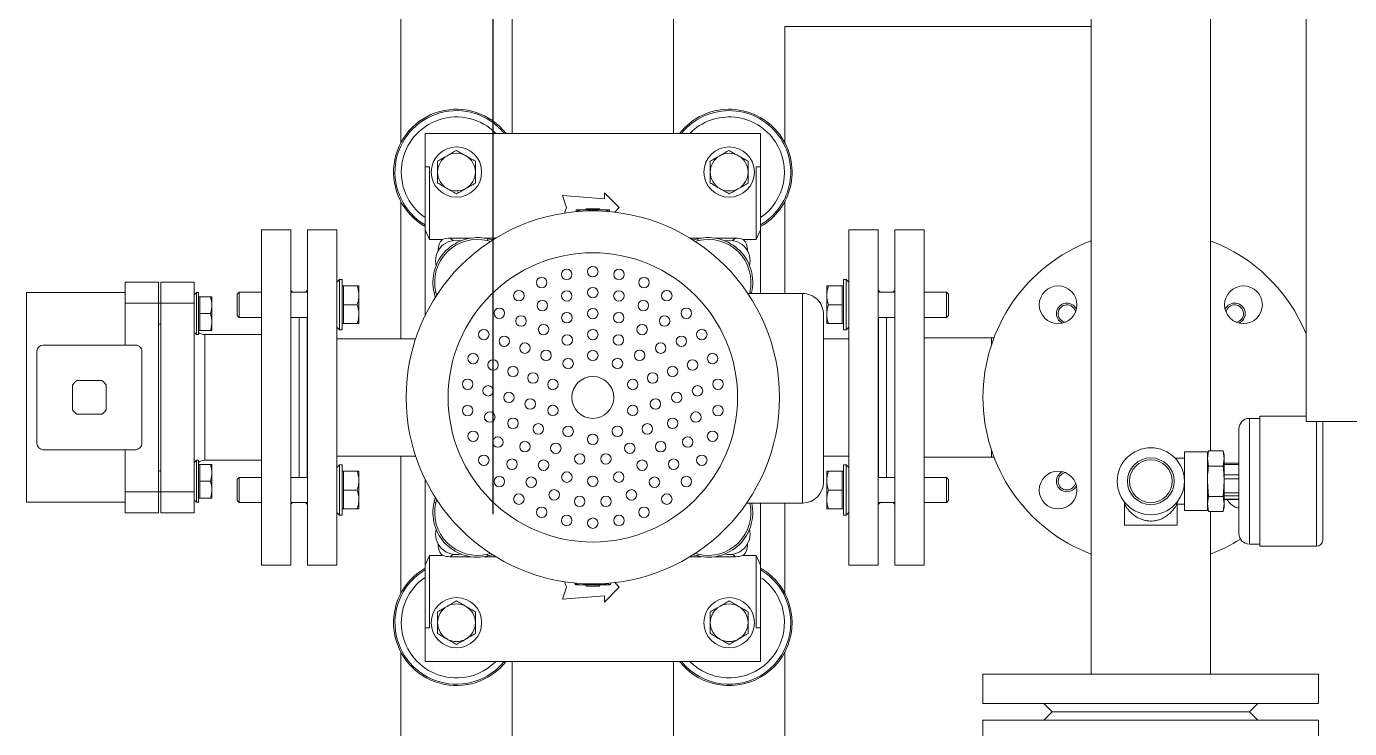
# Model space of a CAD drawing. Extents: x 179183 to 294833, y 947252 to 1004652.
# Drawn here: x 262904 to 264878, y 973731 to 974780 of the extents above; entities that cross this region are included whole.
import ezdxf

# ---------------------------------------------------------------- set-up
doc = ezdxf.new("R2010")
doc.units = 0
doc.header["$LTSCALE"] = 1000
doc.linetypes.add('DASHDOT', pattern=[1, 0.5, -0.25, 0, -0.25])
doc.layers.add('a_shb', color=2, linetype='Continuous')

# ---------------------------------------------------------------- blocks, each defined once
blk = doc.blocks.new('落地式膨胀箱')
at = {"layer": 'a_shb', "linetype": 'Continuous', "lineweight": 15}
for p, q in [((734.71, 898.01), (734.71, 824.47)), ((891.18, 898.01), (734.71, 898.01)), ((847.37, 890.18), (778.52, 890.18)), ((891.18, 824.47), (891.18, 898.01)), ((773.83, 885.49), (773.83, 816.64)), ((852.06, 816.64), (852.06, 885.49)), ((800.43, 860.46), (800.43, 841.68)), ((822.33, 863.58), (803.56, 863.58)), ((825.46, 841.68), (825.46, 860.46)), ((803.56, 838.55), (822.33, 838.55)), ((726.88, 824.47), (726.88, 799.43)), ((742.53, 824.47), (726.88, 824.47)), ((742.53, 824.47), (742.53, 799.43)), ((773.83, 824.47), (742.53, 824.47)), ((883.36, 824.47), (852.06, 824.47)), ((883.36, 824.47), (883.36, 799.43)), ((899, 824.47), (883.36, 824.47)), ((899, 824.47), (899, 799.43)), ((778.52, 811.95), (847.37, 811.95)), ((742.53, 799.43), (726.88, 799.43)), ((742.53, 799.43), (742.53, 797.87)), ((883.36, 799.43), (742.53, 799.43)), ((758.18, 797.87), (758.18, 799.43)), ((867.71, 799.43), (867.71, 797.87)), ((883.36, 797.87), (883.36, 799.43)), ((899, 799.43), (883.36, 799.43)), ((726.88, 797.87), (726.88, 772.83)), ((742.53, 797.87), (726.88, 797.87)), ((742.53, 797.87), (742.53, 772.83)), ((883.36, 797.87), (742.53, 797.87)), ((883.36, 797.87), (883.36, 772.83)), ((899, 797.87), (883.36, 797.87)), ((899, 797.87), (899, 772.83)), ((742.53, 772.83), (726.88, 772.83)), ((736.27, 772.83), (734.71, 771.27)), ((734.71, 771.27), (734.71, 769.7)), ((734.71, 771.27), (756.33, 771.27)), ((883.36, 772.83), (742.53, 772.83)), ((756.33, 771.27), (766, 771.27)), ((766, 771.27), (764.44, 772.83)), ((766, 769.7), (766, 771.27)), ((861.45, 772.83), (859.89, 771.27)), ((859.89, 771.27), (859.89, 769.7)), ((859.89, 771.27), (881.51, 771.27)), ((881.51, 771.27), (891.18, 771.27)), ((899, 772.83), (883.36, 772.83)), ((891.18, 771.27), (889.62, 772.83)), ((891.18, 769.7), (891.18, 771.27)), ((734.71, 769.7), (756.33, 769.7)), ((737.84, 769.7), (737.84, 768.76)), ((737.84, 768.76), (737.84, 760.81)), ((737.84, 768.76), (744.1, 768.76)), ((744.1, 768.76), (750.36, 768.76)), ((750.36, 768.76), (750.36, 760.81)), ((750.36, 768.76), (756.61, 768.76)), ((756.33, 769.7), (766, 769.7)), ((756.61, 768.76), (762.87, 768.76)), ((762.87, 768.76), (762.87, 769.7)), ((762.87, 768.76), (762.87, 760.81)), ((766, 765.01), (766, 722.76)), ((859.89, 765.01), (766, 765.01)), ((859.89, 769.7), (881.51, 769.7)), ((859.89, 722.76), (859.89, 765.01)), ((863.02, 769.7), (863.02, 768.76)), ((863.02, 768.76), (863.02, 760.81)), ((863.02, 768.76), (869.27, 768.76)), ((869.27, 768.76), (875.53, 768.76)), ((875.53, 768.76), (875.53, 760.81)), ((875.53, 768.76), (881.79, 768.76)), ((881.51, 769.7), (891.18, 769.7)), ((881.79, 768.76), (888.05, 768.76)), ((888.05, 768.76), (888.05, 769.7)), ((888.05, 768.76), (888.05, 760.81)), ((737.84, 759.69), (744.1, 759.69)), ((744.1, 759.69), (756.61, 759.69)), ((762.87, 759.69), (756.61, 759.69)), ((863.02, 759.69), (869.27, 759.69)), ((869.27, 759.69), (881.79, 759.69)), ((888.05, 759.69), (881.79, 759.69)), ((735.91, 740.75), (734.4, 739.25)), ((751.67, 740.75), (735.91, 740.75)), ((753.18, 739.25), (751.67, 740.75)), ((874.22, 740.75), (872.71, 739.25)), ((889.98, 740.75), (874.22, 740.75)), ((891.48, 739.25), (889.98, 740.75)), ((734.4, 739.25), (734.4, 722.76)), ((753.18, 739.25), (734.4, 739.25)), ((753.18, 722.76), (753.18, 739.25)), ((872.71, 739.25), (872.71, 722.76)), ((891.48, 739.25), (872.71, 739.25)), ((891.48, 722.76), (891.48, 739.25)), ((687.77, 722.76), (687.77, 700.85)), ((687.77, 722.76), (812.94, 722.76)), ((812.94, 722.76), (938.12, 722.76)), ((938.12, 700.85), (938.12, 722.76)), ((687.77, 700.85), (812.94, 700.85)), ((733.14, 700.85), (734.4, 699.59)), ((734.4, 700.85), (734.4, 688.34)), ((753.18, 688.34), (753.18, 700.85)), ((812.94, 700.85), (938.12, 700.85)), ((872.71, 700.85), (872.71, 688.34)), ((891.48, 699.59), (892.75, 700.85)), ((891.48, 688.34), (891.48, 700.85)), ((753.18, 694.59), (872.71, 694.59)), ((687.77, 688.34), (687.77, 666.43)), ((687.77, 688.34), (938.12, 688.34)), ((734.4, 689.91), (733.14, 688.65)), ((733.14, 688.65), (733.14, 688.34)), ((734.4, 688.65), (733.14, 688.65)), ((872.71, 688.65), (753.18, 688.65)), ((892.75, 688.65), (891.48, 689.91)), ((892.75, 688.65), (891.48, 688.65)), ((892.75, 688.34), (892.75, 688.65)), ((938.12, 666.43), (938.12, 688.34)), ((687.77, 666.43), (938.12, 666.43)), ((726.97, 666.43), (725.02, 664.47)), ((725.02, 664.47), (725.02, 662.52)), ((725.02, 664.47), (750.96, 664.47)), ((725.02, 662.52), (750.96, 662.52)), ((729.71, 662.52), (729.71, 661.58)), ((729.71, 661.58), (729.71, 651.34)), ((729.71, 661.58), (736.75, 661.58)), ((736.75, 661.58), (743.79, 661.58)), ((743.79, 661.58), (743.79, 651.34)), ((743.79, 661.58), (750.83, 661.58)), ((750.83, 661.58), (757.88, 661.58)), ((750.96, 664.47), (762.57, 664.47)), ((750.96, 662.52), (762.57, 662.52)), ((757.88, 661.58), (757.88, 662.52)), ((757.88, 661.58), (757.88, 651.34)), ((762.57, 664.47), (760.61, 666.43)), ((762.57, 662.52), (762.57, 664.47)), ((769.13, 666.43), (769.13, 607.72)), ((856.76, 607.72), (856.76, 666.43)), ((865.28, 666.43), (863.32, 664.47)), ((863.32, 664.47), (863.32, 662.52)), ((863.32, 664.47), (889.27, 664.47)), ((863.32, 662.52), (889.27, 662.52)), ((868.01, 662.52), (868.01, 661.58)), ((868.01, 661.58), (868.01, 651.34)), ((868.01, 661.58), (875.05, 661.58)), ((875.05, 661.58), (882.1, 661.58)), ((882.1, 661.58), (882.1, 651.34)), ((882.1, 661.58), (889.14, 661.58)), ((889.14, 661.58), (896.18, 661.58)), ((889.27, 664.47), (900.87, 664.47)), ((889.27, 662.52), (900.87, 662.52)), ((896.18, 661.58), (896.18, 662.52)), ((896.18, 661.58), (896.18, 651.34)), ((900.87, 664.47), (898.92, 666.43)), ((900.87, 662.52), (900.87, 664.47)), ((729.71, 650.08), (736.75, 650.08)), ((736.75, 650.08), (750.83, 650.08)), ((757.88, 650.08), (750.83, 650.08)), ((868.01, 650.08), (875.05, 650.08)), ((875.05, 650.08), (889.14, 650.08)), ((896.18, 650.08), (889.14, 650.08)), ((377.27, 618.71), (622.73, 618.71)), ((666.74, 618.71), (769.13, 618.71)), ((856.76, 618.71), (959.15, 618.71)), ((1003.16, 618.71), (1335.14, 618.71)), ((615.79, 350.36), (615.79, 600.71)), ((640.83, 600.71), (615.79, 600.71)), ((640.83, 597.42), (640.83, 600.71)), ((687.77, 600.71), (640.83, 600.71)), ((640.83, 597.42), (695.04, 597.42)), ((687.77, 600.71), (695.04, 597.42)), ((751.92, 600.71), (687.77, 600.71)), ((695.04, 587.66), (695.04, 597.42)), ((734.36, 592.57), (734.68, 593.91)), ((736.67, 592.05), (734.36, 592.57)), ((738.34, 593.12), (734.68, 593.91)), ((743.31, 596.14), (742.81, 595.84)), ((742.81, 595.84), (742.81, 595.84)), ((743.82, 596.43), (743.31, 596.14)), ((743.82, 596.43), (743.82, 596.43)), ((938.12, 600.71), (873.97, 600.71)), ((882.57, 596.14), (882.07, 596.43)), ((882.07, 596.43), (882.07, 596.43)), ((883.08, 595.84), (882.57, 596.14)), ((883.08, 595.84), (883.08, 595.84)), ((891.21, 593.91), (887.55, 593.12)), ((891.53, 592.57), (889.22, 592.05)), ((891.53, 592.57), (891.21, 593.91)), ((930.85, 597.42), (938.12, 600.71)), ((930.85, 597.42), (930.85, 587.66)), ((930.85, 597.42), (985.06, 597.42)), ((985.06, 600.71), (938.12, 600.71)), ((985.06, 597.42), (985.06, 600.71)), ((1010.1, 600.71), (985.06, 600.71)), ((1010.1, 350.36), (1010.1, 600.71)), ((703.68, 590.94), (704.1, 591.13)), ((921.83, 591.1), (922.21, 590.94)), ((694.03, 566.64), (694.03, 582.04)), ((695.79, 579.72), (694.03, 582.04)), ((695.79, 579.72), (695.76, 579.45)), ((931.86, 582.04), (930.09, 579.72)), ((930.13, 579.46), (930.09, 579.72)), ((931.86, 566.64), (931.86, 582.04)), ((694.03, 548), (694.03, 556.54)), ((695.91, 554.12), (694.57, 553.8)), ((694.57, 553.8), (695.36, 550.14)), ((695.91, 554.12), (696.43, 551.81)), ((929.46, 551.81), (929.98, 554.12)), ((929.98, 554.12), (931.32, 553.8)), ((930.53, 550.14), (931.32, 553.8)), ((931.86, 548), (931.86, 556.54)), ((384.21, 535.78), (615.79, 535.78)), ((1010.1, 535.78), (1328.97, 535.78)), ((671.23, 495.26), (662.27, 498.09)), ((662.27, 498.09), (664.79, 466.89)), ((675.28, 496.54), (671.23, 495.26)), ((954.66, 495.26), (950.61, 496.54)), ((963.61, 498.09), (954.66, 495.26)), ((961.1, 466.89), (963.61, 498.09)), ((672.9, 481.79), (672.9, 488.05)), ((674.25, 488.05), (674.02, 488.05)), ((951.56, 488.89), (951.87, 488.89)), ((952.99, 483.16), (952.99, 488.05)), ((672.9, 481.01), (672.12, 480.23)), ((672.12, 470.84), (672.12, 480.23)), ((672.9, 469.27), (672.9, 481.79)), ((673.68, 476.12), (673.68, 475.53)), ((673.68, 476.12), (673.69, 476.12)), ((673.68, 475.53), (673.68, 474.95)), ((673.68, 474.95), (673.69, 474.95)), ((952.2, 475.53), (952.2, 476.12)), ((952.2, 476.12), (952.2, 476.12)), ((952.2, 474.95), (952.2, 475.53)), ((952.2, 474.95), (952.2, 474.95)), ((952.99, 483.16), (952.99, 470.75)), ((953.77, 480.23), (952.99, 481.01)), ((953.77, 480.23), (953.77, 470.84)), ((664.79, 466.89), (660.1, 466.89)), ((660.1, 466.89), (671.23, 455.81)), ((672.12, 470.84), (672.9, 470.06)), ((672.9, 463.02), (672.9, 469.27)), ((951.73, 464.07), (951.87, 464.07)), ((952.99, 470.06), (953.77, 470.84)), ((952.99, 470.75), (952.99, 463.12)), ((954.66, 455.81), (965.79, 466.89)), ((965.79, 466.89), (961.1, 466.89)), ((671.23, 455.81), (674.64, 459.21)), ((674.25, 463.02), (674.02, 463.02)), ((951.24, 459.21), (954.66, 455.81)), ((951.56, 462.17), (951.87, 462.17)), ((384.21, 415.29), (615.79, 415.29)), ((1010.1, 415.29), (1517.07, 415.29)), ((694.03, 394.52), (694.03, 403.06)), ((695.36, 400.92), (694.57, 397.27)), ((695.91, 396.95), (694.57, 397.27)), ((696.43, 399.26), (695.91, 396.95)), ((929.98, 396.95), (929.46, 399.26)), ((929.98, 396.95), (931.32, 397.27)), ((931.32, 397.27), (930.53, 400.92)), ((931.86, 394.52), (931.86, 403.06)), ((694.03, 369.02), (694.03, 384.43)), ((931.86, 369.02), (931.86, 384.43)), ((694.03, 369.02), (695.79, 371.35)), ((695.75, 371.62), (695.79, 371.35)), ((930.09, 371.35), (930.13, 371.61)), ((930.09, 371.35), (931.86, 369.02)), ((695.04, 353.65), (695.04, 363.41)), ((704.25, 359.83), (703.68, 360.13)), ((734.36, 358.5), (735.36, 358.73)), ((734.36, 358.5), (734.68, 357.16)), ((734.68, 357.16), (735.36, 357.32)), ((735.36, 359.89), (735.36, 319.06)), ((891.84, 360.77), (891.84, 319.06)), ((922.21, 360.13), (921.87, 359.99)), ((930.85, 363.41), (930.85, 353.65)), ((640.83, 350.36), (615.79, 350.36)), ((640.83, 353.65), (640.83, 350.36)), ((695.04, 353.65), (640.83, 353.65)), ((687.77, 350.36), (640.83, 350.36)), ((695.04, 353.65), (687.77, 350.36)), ((735.36, 350.36), (687.77, 350.36)), ((938.12, 350.36), (891.84, 350.36)), ((938.12, 350.36), (930.85, 353.65)), ((985.06, 353.65), (930.85, 353.65)), ((985.06, 350.36), (938.12, 350.36)), ((985.06, 353.65), (985.06, 350.36)), ((1010.1, 350.36), (985.06, 350.36)), ((535.99, 332.36), (622.73, 332.36)), ((535.99, 332.36), (535.99, 103.91)), ((666.74, 332.36), (735.36, 332.36)), ((891.84, 332.36), (959.15, 332.36)), ((1003.16, 332.36), (1517.07, 332.36)), ((735.36, 319.06), (891.84, 319.06)), ((729.71, 300.99), (736.75, 300.99)), ((729.71, 289.49), (729.71, 299.73)), ((750.83, 300.99), (736.75, 300.99)), ((743.79, 289.49), (743.79, 299.73)), ((757.88, 300.99), (750.83, 300.99)), ((876.19, 303.41), (751.01, 303.41)), ((757.88, 289.49), (757.88, 299.73)), ((769.13, 303.41), (769.13, 284.64)), ((856.76, 284.64), (856.76, 303.41)), ((868.01, 300.99), (875.05, 300.99)), ((868.01, 289.49), (868.01, 299.73)), ((889.14, 300.99), (875.05, 300.99)), ((882.1, 289.49), (882.1, 299.73)), ((896.18, 300.99), (889.14, 300.99)), ((896.18, 289.49), (896.18, 299.73)), ((725.02, 288.55), (725.02, 286.59)), ((736.62, 288.55), (725.02, 288.55)), ((725.02, 286.59), (726.97, 284.64)), ((736.62, 286.59), (725.02, 286.59)), ((729.71, 289.49), (729.71, 288.55)), ((736.75, 289.49), (729.71, 289.49)), ((762.57, 288.55), (736.62, 288.55)), ((762.57, 286.59), (736.62, 286.59)), ((743.79, 289.49), (736.75, 289.49)), ((750.83, 289.49), (743.79, 289.49)), ((757.88, 289.49), (750.83, 289.49)), ((757.88, 288.55), (757.88, 289.49)), ((760.61, 284.64), (762.57, 286.59)), ((762.57, 286.59), (762.57, 288.55)), ((863.32, 288.55), (863.32, 286.59)), ((874.93, 288.55), (863.32, 288.55)), ((863.32, 286.59), (865.28, 284.64)), ((874.93, 286.59), (863.32, 286.59)), ((868.01, 289.49), (868.01, 288.55)), ((875.05, 289.49), (868.01, 289.49)), ((900.87, 288.55), (874.93, 288.55)), ((900.87, 286.59), (874.93, 286.59)), ((882.1, 289.49), (875.05, 289.49)), ((889.14, 289.49), (882.1, 289.49)), ((896.18, 289.49), (889.14, 289.49)), ((896.18, 288.55), (896.18, 289.49)), ((898.92, 284.64), (900.87, 286.59)), ((900.87, 286.59), (900.87, 288.55)), ((687.77, 284.64), (687.77, 262.73)), ((687.77, 284.64), (938.12, 284.64)), ((938.12, 262.73), (938.12, 284.64)), ((687.77, 262.73), (938.12, 262.73)), ((733.14, 262.73), (733.14, 262.42)), ((733.14, 262.42), (734.4, 261.16)), ((734.4, 262.42), (733.14, 262.42)), ((734.4, 262.73), (734.4, 250.21)), ((753.18, 250.21), (753.18, 262.73)), ((872.71, 262.42), (753.18, 262.42)), ((872.71, 262.73), (872.71, 250.21)), ((891.48, 250.21), (891.48, 262.73)), ((891.48, 261.16), (892.75, 262.42)), ((892.75, 262.42), (891.48, 262.42)), ((892.75, 262.42), (892.75, 262.73)), ((687.77, 250.21), (687.77, 228.31)), ((938.12, 250.21), (687.77, 250.21)), ((734.4, 251.47), (733.14, 250.21)), ((753.18, 256.47), (872.71, 256.47)), ((892.75, 250.21), (891.48, 251.47)), ((938.12, 228.31), (938.12, 250.21)), ((938.12, 228.31), (687.77, 228.31)), ((734.4, 228.31), (734.4, 211.82)), ((753.18, 211.82), (753.18, 228.31)), ((768.35, 228.31), (768.35, 178.24)), ((857.54, 178.24), (857.54, 228.31)), ((872.71, 228.31), (872.71, 211.82)), ((891.48, 211.82), (891.48, 228.31)), ((734.4, 211.82), (735.91, 210.31)), ((734.4, 211.82), (753.18, 211.82)), ((735.91, 210.31), (751.67, 210.31)), ((751.67, 210.31), (753.18, 211.82)), ((872.71, 211.82), (874.22, 210.31)), ((872.71, 211.82), (891.48, 211.82)), ((874.22, 210.31), (889.98, 210.31)), ((889.98, 210.31), (891.48, 211.82)), ((768.35, 178.24), (768.35, 176.28)), ((768.35, 178.24), (773.86, 178.24)), ((852.03, 178.24), (857.54, 178.24)), ((857.54, 176.28), (857.54, 178.24)), ((1041.39, 184.5), (1019.49, 184.5)), ((1019.49, -65.86), (1019.49, 184.5)), ((1041.39, -65.86), (1041.39, 184.5)), ((1075.82, 184.5), (1053.91, 184.5)), ((1053.91, 184.5), (1053.91, 59.32)), ((1047.65, 132.86), (1041.39, 139.12)), ((1053.91, 139.12), (1047.65, 132.86)), ((1047.65, 132.86), (1047.65, -14.22)), ((1047.65, 59.32), (1047.65, 132.86)), ((1019.49, 103.91), (187.06, 103.91)), ((908.39, 78.88), (891.67, 78.88)), ((908.39, 78.88), (908.39, 39.76)), ((1047.65, -14.22), (1047.65, 59.32)), ((1053.91, 59.32), (1053.91, -65.86)), ((858.32, 41.14), (858.32, 34.28)), ((891.62, 39.76), (908.39, 39.76)), ((892.75, 34.28), (892.75, 39.76)), ((853.63, 34.28), (853.63, 17.07)), ((897.44, 34.28), (853.63, 34.28)), ((897.44, 17.07), (897.44, 34.28)), ((-19.49, 14.72), (812.94, 14.72)), ((812.94, 14.72), (852.95, 14.72)), ((855.97, 17.07), (852.95, 16.26)), ((852.95, 16.26), (858.59, 17.07)), ((852.95, 16.26), (852.95, 5.36)), ((897.44, 17.07), (853.63, 17.07)), ((858.59, 17.07), (864.24, 16.26)), ((864.24, 16.26), (864.24, 5.36)), ((875.53, 17.07), (886.83, 16.26)), ((886.83, 16.26), (892.47, 17.07)), ((886.83, 16.26), (886.83, 5.36)), ((892.47, 17.07), (898.12, 16.26)), ((898.12, 16.26), (895.09, 17.07)), ((898.12, 16.26), (898.12, 5.36)), ((898.12, 14.72), (1019.49, 14.72)), ((852.95, 5.36), (855.97, 4.55)), ((858.59, 4.55), (852.95, 5.36)), ((858.59, 4.55), (855.97, 4.55)), ((864.24, 5.36), (858.59, 4.55)), ((875.53, 4.55), (858.59, 4.55)), ((861.99, 4.55), (861.99, -6.4)), ((862.95, -6.4), (862.95, 4.55)), ((870.76, -6.4), (870.76, 4.55)), ((873.8, -6.4), (873.8, 4.55)), ((886.83, 5.36), (875.53, 4.55)), ((892.47, 4.55), (875.53, 4.55)), ((884.21, -6.4), (884.21, 4.55)), ((886.38, -6.4), (886.38, 4.55)), ((892.47, 4.55), (886.83, 5.36)), ((888.99, -6.4), (888.99, 4.55)), ((889.08, -6.4), (889.08, 4.55)), ((898.12, 5.36), (892.47, 4.55)), ((895.09, 4.55), (892.47, 4.55)), ((895.09, 4.55), (898.12, 5.36)), ((836.42, -6.4), (914.65, -6.4)), ((828.59, -14.22), (828.59, -22.05)), ((922.48, -14.22), (828.59, -14.22)), ((922.48, -22.05), (922.48, -14.22)), ((1041.39, -20.48), (1047.65, -14.22)), ((1047.65, -14.22), (1053.91, -20.48)), ((827.03, -22.05), (827.03, -56.47)), ((827.03, -22.05), (828.93, -22.05)), ((828.93, -22.05), (924.04, -22.05)), ((924.04, -64.3), (924.04, -22.05)), ((830.94, -56.47), (-107.89, -56.47)), ((830.94, -525.89), (830.94, -56.47)), ((830.94, -64.3), (924.04, -64.3)), ((830.94, -68.92), (831.72, -68.99)), ((919.35, -68.99), (831.72, -68.99)), ((1019.49, -65.86), (1041.39, -65.86)), ((1053.91, -65.86), (1075.82, -65.86))]:
    blk.add_line(p, q, dxfattribs=at)
at = {"layer": 'a_shb', "color": 1, "linetype": 'DASHDOT'}
blk.add_line((-2600, 550), (1900, 550), dxfattribs=at)
at = {"layer": 'a_shb', "linetype": 'Continuous', "lineweight": 15}
for centre, radius in [((812.94, 475.53), 139.26), ((644.74, 577.24), 18.78), ((981.15, 577.24), 18.78), ((812.94, 475.53), 107.97), ((803.13, 568.9), 3.91), ((822.76, 568.9), 3.91), ((783.93, 564.82), 3.91), ((841.96, 564.82), 3.91), ((766, 556.84), 3.91), ((788.77, 549.94), 3.91), ((808.03, 553.62), 3.91), ((827.6, 552.38), 3.91), ((859.89, 556.84), 3.91), ((750.12, 545.3), 3.91), ((771.02, 541.59), 3.91), ((846.26, 546.32), 3.91), ((875.76, 545.3), 3.91), ((736.99, 530.72), 3.91), ((755.91, 529.09), 3.91), ((793.6, 535.06), 3.91), ((812.94, 538.12), 3.91), ((832.29, 535.06), 3.91), ((862.81, 535.82), 3.91), ((888.9, 530.72), 3.91), ((776.16, 526.17), 3.91), ((798.44, 520.18), 3.91), ((817.85, 522.22), 3.91), ((849.73, 526.17), 3.91), ((876.24, 521.52), 3.91), ((727.18, 513.72), 3.91), ((744.39, 513.22), 3.91), ((762.31, 512.32), 3.91), ((781.53, 510.42), 3.91), ((836.42, 516.19), 3.91), ((863.58, 512.32), 3.91), ((898.71, 513.72), 3.91), ((803.27, 505.3), 3.91), ((822.62, 505.3), 3.91), ((850.92, 503.13), 3.91), ((885.69, 504.33), 3.91), ((721.11, 495.05), 3.91), ((737.17, 494.99), 3.91), ((753.42, 494.87), 3.91), ((770.06, 494.63), 3.91), ((787.63, 493.93), 3.91), ((838.26, 493.93), 3.91), ((872.47, 494.87), 3.91), ((904.78, 495.05), 3.91), ((812.94, 475.53), 15.65), ((858.86, 485.29), 3.91), ((890.56, 485.34), 3.91), ((719.06, 475.53), 3.91), ((734.71, 475.53), 3.91), ((750.36, 475.53), 3.91), ((766, 475.53), 3.91), ((781.65, 475.53), 3.91), ((844.24, 475.53), 3.91), ((875.53, 475.53), 3.91), ((906.83, 475.53), 3.91), ((858.86, 465.77), 3.91), ((890.56, 465.73), 3.91), ((721.11, 456.01), 3.91), ((737.17, 456.08), 3.91), ((753.42, 456.19), 3.91), ((770.06, 456.44), 3.91), ((787.63, 457.14), 3.91), ((838.26, 457.14), 3.91), ((872.47, 456.19), 3.91), ((904.78, 456.01), 3.91), ((781.53, 440.65), 3.91), ((803.27, 445.77), 3.91), ((822.62, 445.77), 3.91), ((850.92, 447.94), 3.91), ((885.69, 446.73), 3.91), ((727.18, 437.35), 3.91), ((744.39, 437.84), 3.91), ((762.31, 438.74), 3.91), ((798.44, 430.89), 3.91), ((836.42, 434.88), 3.91), ((863.58, 438.74), 3.91), ((898.71, 437.35), 3.91), ((755.91, 421.98), 3.91), ((776.16, 424.9), 3.91), ((817.85, 428.85), 3.91), ((849.73, 424.9), 3.91), ((876.24, 429.55), 3.91), ((736.99, 420.35), 3.91), ((793.6, 416.01), 3.91), ((812.94, 412.94), 3.91), ((832.29, 416.01), 3.91), ((862.81, 415.25), 3.91), ((888.9, 420.35), 3.91), ((750.12, 405.76), 3.91), ((771.02, 409.48), 3.91), ((788.77, 401.13), 3.91), ((846.26, 404.74), 3.91), ((875.76, 405.76), 3.91), ((766, 394.23), 3.91), ((808.03, 397.45), 3.91), ((827.6, 398.68), 3.91), ((859.89, 394.23), 3.91), ((644.74, 373.83), 18.78), ((783.93, 386.25), 3.91), ((803.13, 382.16), 3.91), ((822.76, 382.16), 3.91), ((841.96, 386.25), 3.91), ((981.15, 373.83), 18.78), ((743.79, 128.47), 14.08), ((882.1, 128.47), 14.08), ((875.53, 59.32), 25.04), ((875.53, 59.32), 17.48), ((875.53, 59.32), 15.95), ((743.79, -9.83), 14.08)]:
    blk.add_circle(centre, radius, dxfattribs=at)
for centre, radius, start, end in [((778.52, 885.49), 4.69, 90, 180), ((847.37, 885.49), 4.69, 0, 90), ((812.94, 851.07), 15.65, 126.8699, 143.1301), ((812.94, 851.07), 15.65, 36.8699, 53.1301), ((812.94, 851.07), 15.65, 216.8699, 233.1301), ((812.94, 851.07), 15.65, 306.8699, 323.1301), ((778.52, 816.64), 4.69, 180, 270), ((847.37, 816.64), 4.69, 270, 0), ((758.18, 765.01), 7.82, 0, 36.8699), ((867.71, 765.01), 7.82, 143.1301, 180), ((644.74, 577.24), 46.94, 30, 231.92688), ((644.74, 577.24), 45.9, 30.75527, 230.89879), ((981.15, 577.24), 46.94, 308.07312, 150), ((981.15, 577.24), 45.9, 309.10121, 149.24473), ((644.74, 577.24), 41.21, 34.72172, 225.37241), ((981.15, 577.24), 41.21, 314.62759, 145.27828), ((726.88, 561.59), 33.24, 76.43793, 193.56207), ((726.88, 561.59), 31.87, 76.43793, 193.56207), ((710.99, 577.49), 15.35, 75.21307, 194.84581), ((899, 561.59), 33.24, 346.43793, 103.56207), ((899, 561.59), 31.87, 346.43793, 103.56207), ((914.9, 577.49), 15.35, 345.20866, 104.90538), ((644.74, 577.24), 14.08, 150, 210), ((644.74, 577.24), 14.08, 90, 150), ((644.74, 577.24), 14.08, 30, 90), ((644.74, 577.24), 14.08, 330, 30), ((981.15, 577.24), 14.08, 150, 210), ((981.15, 577.24), 14.08, 90, 150), ((981.15, 577.24), 14.08, 30, 90), ((981.15, 577.24), 14.08, 330, 30), ((644.74, 577.24), 14.08, 210, 270), ((644.74, 577.24), 14.08, 270, 330), ((981.15, 577.24), 14.08, 210, 270), ((981.15, 577.24), 14.08, 270, 330), ((644.74, 373.83), 46.94, 128.07312, 236.84238), ((644.74, 373.83), 45.9, 129.10121, 236.84238), ((981.15, 373.83), 46.94, 236.84238, 51.92688), ((981.15, 373.83), 45.9, 236.84238, 50.89879), ((644.74, 373.83), 41.21, 134.62759, 236.84238), ((726.88, 389.47), 33.24, 166.43793, 283.56207), ((726.88, 389.47), 31.87, 166.43793, 283.56207), ((899, 389.47), 33.24, 257.54633, 13.56207), ((899, 389.47), 31.87, 256.99795, 13.56207), ((981.15, 373.83), 41.21, 236.84238, 45.37241), ((644.74, 373.83), 14.08, 90, 150), ((644.74, 373.83), 14.08, 30, 90), ((981.15, 373.83), 14.08, 90, 150), ((981.15, 373.83), 14.08, 30, 90), ((644.74, 373.83), 14.08, 150, 210), ((644.74, 373.83), 14.08, 330, 30), ((710.99, 373.58), 15.35, 165.21326, 284.84575), ((914.9, 373.58), 15.35, 255.21305, 14.84581), ((981.15, 373.83), 14.08, 150, 210), ((981.15, 373.83), 14.08, 330, 30), ((644.74, 373.83), 14.08, 210, 270), ((644.74, 373.83), 14.08, 270, 330), ((981.15, 373.83), 14.08, 210, 270), ((981.15, 373.83), 14.08, 270, 330), ((644.74, 373.83), 46.94, 236.84238, 330), ((644.74, 373.83), 45.9, 236.84238, 329.24473), ((644.74, 373.83), 41.21, 236.84238, 325.27828), ((981.15, 373.83), 46.94, 210, 236.84238), ((981.15, 373.83), 45.9, 210.75527, 236.84238), ((981.15, 373.83), 41.21, 214.72172, 236.84238), ((751.01, 319.06), 15.65, 180, 270), ((876.19, 319.06), 15.65, 270, 0), ((812.94, 59.32), 125.18, 90, 159.12993), ((812.94, 59.32), 125.18, 20.87007, 90), ((750.36, 121.91), 7.82, 24.45316, 245.54684), ((750.36, 121.91), 6.53, 9.96503, 260.03497), ((875.53, 121.91), 7.82, 0, 155.54684), ((875.53, 121.91), 6.53, 0, 170.03497), ((875.53, 121.91), 6.53, 279.96503, 0), ((875.53, 121.91), 7.82, 294.45316, 0), ((893.06, 82.94), 4.37, 233.55348, 272.61262), ((893.06, 35.7), 4.37, 87.38484, 126.44906), ((812.94, 59.32), 125.18, 200.87007, 247.66835), ((812.94, 59.32), 125.18, 327.70378, 339.12993), ((750.36, -3.27), 7.82, 114.45316, 335.54684), ((750.36, -3.27), 6.53, 99.96503, 350.03497), ((882.1, -9.83), 14.08, 14.11076, 60.27689), ((836.42, -14.22), 7.82, 90, 180), ((914.65, -14.22), 7.82, 0, 90), ((919.35, -64.3), 4.69, 270, 0)]:
    blk.add_arc(centre, radius, start, end, dxfattribs=at)
for centre, major_axis, ratio, start_param, end_param in [((709.98, 581.24), (-9.97, 13.12), 0.949478, 0.537719, 0.895787), ((717.83, 570.91), (22.94, -16.56), 0.491503, 2.532382, 3.124443), ((908.06, 570.91), (22.94, 16.56), 0.491503, 0.01715, 0.60921), ((915.91, 581.24), (-9.97, -13.12), 0.949478, 2.245805, 2.603874), ((709.98, 369.83), (9.97, 13.12), 0.949478, 2.245805, 2.603874), ((915.91, 369.83), (9.97, -13.12), 0.949478, 0.537719, 0.895787), ((717.83, 380.16), (22.94, 16.56), 0.491503, 3.158743, 3.750803), ((908.06, 380.16), (22.94, -16.56), 0.491503, 5.673975, 6.266035)]:
    blk.add_ellipse(centre, major_axis=major_axis, ratio=ratio, start_param=start_param, end_param=end_param, dxfattribs=at)
for points, knots in [([(744.1, 759.69), (743.95, 759.69), (742.82, 759.7), (740.71, 759.94), (738.8, 760.52), (737.84, 760.81)], [0, 0, 0, 0, 0.07008, 0.530787, 1, 1, 1, 1]), ([(737.84, 760.81), (737.84, 760.34), (737.84, 759.75), (737.84, 759.7), (737.84, 759.69)], [0, 0, 0, 0, 0.785608, 1, 1, 1, 1]), ([(750.36, 760.81), (749.34, 760.49), (747.29, 759.86), (745.17, 759.75), (744.1, 759.69)], [0, 0, 0, 0, 0.495457, 1, 1, 1, 1]), ([(756.61, 759.69), (756.47, 759.69), (755.34, 759.7), (753.22, 759.94), (751.32, 760.52), (750.36, 760.81)], [0, 0, 0, 0, 0.070092, 0.530793, 1, 1, 1, 1]), ([(762.87, 760.81), (761.86, 760.49), (759.81, 759.86), (757.68, 759.75), (756.61, 759.69)], [0, 0, 0, 0, 0.495464, 1, 1, 1, 1]), ([(762.87, 759.69), (762.87, 759.7), (762.87, 759.75), (762.87, 760.34), (762.87, 760.81)], [0, 0, 0, 0, 0.214392, 1, 1, 1, 1]), ([(869.27, 759.69), (869.13, 759.69), (868, 759.7), (865.88, 759.94), (863.98, 760.52), (863.02, 760.81)], [0, 0, 0, 0, 0.07008, 0.530776, 1, 1, 1, 1]), ([(863.02, 760.81), (863.02, 760.34), (863.02, 759.75), (863.02, 759.7), (863.02, 759.69)], [0, 0, 0, 0, 0.785608, 1, 1, 1, 1]), ([(875.53, 760.81), (874.52, 760.49), (872.47, 759.86), (870.34, 759.75), (869.27, 759.69)], [0, 0, 0, 0, 0.495447, 1, 1, 1, 1]), ([(881.79, 759.69), (881.64, 759.69), (880.52, 759.7), (878.4, 759.94), (876.5, 760.52), (875.53, 760.81)], [0, 0, 0, 0, 0.070092, 0.530793, 1, 1, 1, 1]), ([(888.05, 760.81), (887.03, 760.49), (884.98, 759.86), (882.86, 759.75), (881.79, 759.69)], [0, 0, 0, 0, 0.495464, 1, 1, 1, 1]), ([(888.05, 759.69), (888.05, 759.7), (888.05, 759.75), (888.05, 760.34), (888.05, 760.81)], [0, 0, 0, 0, 0.214392, 1, 1, 1, 1]), ([(736.75, 650.08), (736.58, 650.08), (735.32, 650.09), (732.94, 650.37), (730.79, 651.01), (729.71, 651.34)], [0, 0, 0, 0, 0.070094, 0.530789, 1, 1, 1, 1]), ([(729.71, 651.34), (729.71, 650.82), (729.71, 650.15), (729.71, 650.09), (729.71, 650.08)], [0, 0, 0, 0, 0.7796458, 1, 1, 1, 1]), ([(743.79, 651.34), (742.65, 650.98), (740.34, 650.27), (737.96, 650.14), (736.75, 650.08)], [0, 0, 0, 0, 0.495457, 1, 1, 1, 1]), ([(750.83, 650.08), (750.67, 650.08), (749.4, 650.09), (747.02, 650.37), (744.88, 651.01), (743.79, 651.34)], [0, 0, 0, 0, 0.070093, 0.530783, 1, 1, 1, 1]), ([(757.88, 651.34), (756.73, 650.98), (754.42, 650.27), (752.04, 650.14), (750.83, 650.08)], [0, 0, 0, 0, 0.495462, 1, 1, 1, 1]), ([(757.88, 650.08), (757.88, 650.09), (757.88, 650.15), (757.88, 650.82), (757.88, 651.34)], [0, 0, 0, 0, 0.2203542, 1, 1, 1, 1]), ([(875.05, 650.08), (874.89, 650.08), (873.62, 650.09), (871.24, 650.37), (869.1, 651.01), (868.01, 651.34)], [0, 0, 0, 0, 0.070085, 0.530784, 1, 1, 1, 1]), ([(868.01, 651.34), (868.01, 650.82), (868.01, 650.15), (868.01, 650.09), (868.01, 650.08)], [0, 0, 0, 0, 0.7796458, 1, 1, 1, 1]), ([(882.1, 651.34), (880.95, 650.98), (878.64, 650.27), (876.26, 650.14), (875.05, 650.08)], [0, 0, 0, 0, 0.495462, 1, 1, 1, 1]), ([(889.14, 650.08), (888.97, 650.08), (887.71, 650.09), (885.32, 650.37), (883.18, 651.01), (882.1, 651.34)], [0, 0, 0, 0, 0.070094, 0.530778, 1, 1, 1, 1]), ([(896.18, 651.34), (895.04, 650.98), (892.73, 650.27), (890.34, 650.14), (889.14, 650.08)], [0, 0, 0, 0, 0.495467, 1, 1, 1, 1]), ([(896.18, 650.08), (896.18, 650.09), (896.18, 650.15), (896.18, 650.82), (896.18, 651.34)], [0, 0, 0, 0, 0.2203542, 1, 1, 1, 1]), ([(632.54, 584.28), (632.44, 584.11), (631.72, 582.85), (630.34, 580.47), (629.1, 578.32), (628.48, 577.24)], [0, 0, 0, 0, 0.070086, 0.530785, 1, 1, 1, 1]), ([(636.61, 591.32), (635.95, 590.18), (634.61, 587.87), (633.24, 585.49), (632.54, 584.28)], [0, 0, 0, 0, 0.495458, 1, 1, 1, 1]), ([(644.74, 591.32), (642.52, 591.32), (639.77, 591.32), (637.13, 591.32), (636.61, 591.32)], [0, 0, 0, 0, 0.803647, 1, 1, 1, 1]), ([(652.87, 591.32), (650.78, 591.32), (648.09, 591.32), (645.34, 591.32), (644.74, 591.32)], [0, 0, 0, 0, 0.779638, 1, 1, 1, 1]), ([(656.93, 584.28), (656.84, 584.45), (656.11, 585.71), (654.73, 588.1), (653.49, 590.24), (652.87, 591.32)], [0, 0, 0, 0, 0.070086, 0.530785, 1, 1, 1, 1]), ([(661, 577.24), (660.34, 578.38), (659.01, 580.69), (657.63, 583.08), (656.93, 584.28)], [0, 0, 0, 0, 0.4954576, 1, 1, 1, 1]), ([(968.96, 584.28), (968.86, 584.11), (968.13, 582.85), (966.75, 580.47), (965.52, 578.32), (964.89, 577.24)], [0, 0, 0, 0, 0.070091, 0.530782, 1, 1, 1, 1]), ([(973.02, 591.32), (972.36, 590.18), (971.03, 587.87), (969.65, 585.49), (968.96, 584.28)], [0, 0, 0, 0, 0.49546, 1, 1, 1, 1]), ([(981.15, 591.32), (978.94, 591.32), (976.19, 591.32), (973.54, 591.32), (973.02, 591.32)], [0, 0, 0, 0, 0.803647, 1, 1, 1, 1]), ([(989.28, 591.32), (987.19, 591.32), (984.51, 591.32), (981.76, 591.32), (981.15, 591.32)], [0, 0, 0, 0, 0.779638, 1, 1, 1, 1]), ([(993.35, 584.28), (993.25, 584.45), (992.52, 585.71), (991.15, 588.1), (989.91, 590.24), (989.28, 591.32)], [0, 0, 0, 0, 0.070091, 0.530782, 1, 1, 1, 1]), ([(997.41, 577.24), (996.75, 578.38), (995.42, 580.69), (994.04, 583.08), (993.35, 584.28)], [0, 0, 0, 0, 0.49546, 1, 1, 1, 1]), ([(628.48, 577.24), (629.14, 576.1), (630.47, 573.79), (631.85, 571.4), (632.54, 570.2)], [0, 0, 0, 0, 0.49546, 1, 1, 1, 1]), ([(656.93, 570.2), (657.03, 570.37), (657.76, 571.63), (659.13, 574.01), (660.37, 576.16), (661, 577.24)], [0, 0, 0, 0, 0.0700914, 0.5307818, 1, 1, 1, 1]), ([(964.89, 577.24), (965.55, 576.1), (966.88, 573.79), (968.26, 571.4), (968.96, 570.2)], [0, 0, 0, 0, 0.495463, 1, 1, 1, 1]), ([(993.35, 570.2), (993.44, 570.37), (994.17, 571.63), (995.55, 574.01), (996.79, 576.16), (997.41, 577.24)], [0, 0, 0, 0, 0.070086, 0.530785, 1, 1, 1, 1]), ([(632.54, 570.2), (632.64, 570.03), (633.37, 568.77), (634.74, 566.39), (635.98, 564.24), (636.61, 563.16)], [0, 0, 0, 0, 0.0700914, 0.5307818, 1, 1, 1, 1]), ([(636.61, 563.16), (637.13, 563.16), (639.77, 563.16), (642.52, 563.16), (644.74, 563.16)], [0, 0, 0, 0, 0.196353, 1, 1, 1, 1]), ([(644.74, 563.16), (645.34, 563.16), (648.09, 563.16), (650.78, 563.16), (652.87, 563.16)], [0, 0, 0, 0, 0.220362, 1, 1, 1, 1]), ([(652.87, 563.16), (653.53, 564.3), (654.86, 566.61), (656.24, 569), (656.93, 570.2)], [0, 0, 0, 0, 0.49546, 1, 1, 1, 1]), ([(968.96, 570.2), (969.05, 570.03), (969.78, 568.77), (971.16, 566.39), (972.4, 564.24), (973.02, 563.16)], [0, 0, 0, 0, 0.070086, 0.530785, 1, 1, 1, 1]), ([(973.02, 563.16), (973.54, 563.16), (976.19, 563.16), (978.94, 563.16), (981.15, 563.16)], [0, 0, 0, 0, 0.196353, 1, 1, 1, 1]), ([(981.15, 563.16), (981.76, 563.16), (984.51, 563.16), (987.19, 563.16), (989.28, 563.16)], [0, 0, 0, 0, 0.220362, 1, 1, 1, 1]), ([(989.28, 563.16), (989.94, 564.3), (991.28, 566.61), (992.65, 569), (993.35, 570.2)], [0, 0, 0, 0, 0.495458, 1, 1, 1, 1]), ([(674.02, 488.05), (673.71, 487.03), (673.08, 484.98), (672.96, 482.86), (672.9, 481.79)], [0, 0, 0, 0, 0.495454, 1, 1, 1, 1]), ([(672.9, 488.05), (672.92, 488.05), (672.98, 488.05), (673.58, 488.05), (674.02, 488.05)], [0, 0, 0, 0, 0.268631, 1, 1, 1, 1]), ([(952.99, 483.16), (952.99, 483.3), (952.98, 484.33), (952.73, 486.27), (952.16, 488.01), (951.87, 488.89)], [0, 0, 0, 0, 0.070084, 0.530785, 1, 1, 1, 1]), ([(951.87, 488.89), (952.18, 488.74), (952.81, 488.43), (952.93, 488.11), (952.99, 487.94)], [0, 0, 0, 0, 0.495454, 1, 1, 1, 1]), ([(672.9, 481.79), (672.9, 481.64), (672.91, 480.52), (673.09, 478.78), (673.55, 477.24), (673.72, 476.65)], [0, 0, 0, 0, 0.085468, 0.647334, 1, 1, 1, 1]), ([(673.7, 474.32), (673.52, 473.71), (673.03, 472.05), (672.95, 470.35), (672.9, 469.27)], [0, 0, 0, 0, 0.372518, 1, 1, 1, 1]), ([(952.15, 478.42), (952.35, 479.02), (952.86, 480.58), (952.94, 482.18), (952.99, 483.16)], [0, 0, 0, 0, 0.3894421, 1, 1, 1, 1]), ([(952.2, 476.25), (952.25, 476.08), (952.76, 474.29), (952.88, 472.44), (952.99, 470.75)], [0, 0, 0, 0, 0.094426, 1, 1, 1, 1]), ([(672.9, 469.27), (672.9, 469.13), (672.91, 468), (673.16, 465.88), (673.73, 463.98), (674.02, 463.02)], [0, 0, 0, 0, 0.070092, 0.530776, 1, 1, 1, 1]), ([(952.99, 470.75), (952.97, 470.15), (952.91, 467.89), (952.31, 465.68), (951.87, 464.07)], [0, 0, 0, 0, 0.268632, 1, 1, 1, 1]), ([(952.99, 463.12), (952.99, 463.15), (952.98, 463.32), (952.73, 463.64), (952.16, 463.93), (951.87, 464.07)], [0, 0, 0, 0, 0.070105, 0.530789, 1, 1, 1, 1]), ([(672.9, 463.02), (672.92, 463.02), (672.98, 463.02), (673.58, 463.02), (674.02, 463.02)], [0, 0, 0, 0, 0.268631, 1, 1, 1, 1]), ([(951.87, 462.17), (952.18, 462.33), (952.81, 462.64), (952.93, 462.96), (952.99, 463.12)], [0, 0, 0, 0, 0.495466, 1, 1, 1, 1]), ([(636.61, 387.91), (635.95, 386.77), (634.61, 384.46), (633.24, 382.07), (632.54, 380.87)], [0, 0, 0, 0, 0.495459, 1, 1, 1, 1]), ([(644.74, 387.91), (642.52, 387.91), (639.77, 387.91), (637.13, 387.91), (636.61, 387.91)], [0, 0, 0, 0, 0.803647, 1, 1, 1, 1]), ([(652.87, 387.91), (650.78, 387.91), (648.09, 387.91), (645.34, 387.91), (644.74, 387.91)], [0, 0, 0, 0, 0.779638, 1, 1, 1, 1]), ([(656.93, 380.87), (656.84, 381.03), (656.11, 382.3), (654.73, 384.68), (653.49, 386.83), (652.87, 387.91)], [0, 0, 0, 0, 0.070086, 0.530783, 1, 1, 1, 1]), ([(973.02, 387.91), (972.36, 386.77), (971.03, 384.46), (969.65, 382.07), (968.96, 380.87)], [0, 0, 0, 0, 0.495462, 1, 1, 1, 1]), ([(981.15, 387.91), (978.94, 387.91), (976.19, 387.91), (973.54, 387.91), (973.02, 387.91)], [0, 0, 0, 0, 0.803647, 1, 1, 1, 1]), ([(989.28, 387.91), (987.19, 387.91), (984.51, 387.91), (981.76, 387.91), (981.15, 387.91)], [0, 0, 0, 0, 0.779638, 1, 1, 1, 1]), ([(993.35, 380.87), (993.25, 381.03), (992.52, 382.3), (991.15, 384.68), (989.91, 386.83), (989.28, 387.91)], [0, 0, 0, 0, 0.070091, 0.53078, 1, 1, 1, 1]), ([(632.54, 380.87), (632.44, 380.7), (631.72, 379.44), (630.34, 377.05), (629.1, 374.91), (628.48, 373.83)], [0, 0, 0, 0, 0.070086, 0.530785, 1, 1, 1, 1]), ([(661, 373.83), (660.34, 374.97), (659.01, 377.28), (657.63, 379.66), (656.93, 380.87)], [0, 0, 0, 0, 0.495457, 1, 1, 1, 1]), ([(968.96, 380.87), (968.86, 380.7), (968.13, 379.44), (966.75, 377.05), (965.52, 374.91), (964.89, 373.83)], [0, 0, 0, 0, 0.070091, 0.530782, 1, 1, 1, 1]), ([(997.41, 373.83), (996.75, 374.97), (995.42, 377.28), (994.04, 379.66), (993.35, 380.87)], [0, 0, 0, 0, 0.4954593, 1, 1, 1, 1]), ([(628.48, 373.83), (629.14, 372.68), (630.47, 370.37), (631.85, 367.99), (632.54, 366.79)], [0, 0, 0, 0, 0.495462, 1, 1, 1, 1]), ([(632.54, 366.79), (632.64, 366.62), (633.37, 365.35), (634.74, 362.97), (635.98, 360.83), (636.61, 359.74)], [0, 0, 0, 0, 0.070091, 0.530782, 1, 1, 1, 1]), ([(652.87, 359.74), (653.53, 360.89), (654.86, 363.2), (656.24, 365.58), (656.93, 366.79)], [0, 0, 0, 0, 0.4954593, 1, 1, 1, 1]), ([(656.93, 366.79), (657.03, 366.95), (657.76, 368.22), (659.13, 370.6), (660.37, 372.74), (661, 373.83)], [0, 0, 0, 0, 0.070091, 0.530782, 1, 1, 1, 1]), ([(964.89, 373.83), (965.55, 372.68), (966.88, 370.37), (968.26, 367.99), (968.96, 366.79)], [0, 0, 0, 0, 0.4954645, 1, 1, 1, 1]), ([(968.96, 366.79), (969.05, 366.62), (969.78, 365.35), (971.16, 362.97), (972.4, 360.83), (973.02, 359.74)], [0, 0, 0, 0, 0.070086, 0.530785, 1, 1, 1, 1]), ([(989.28, 359.74), (989.94, 360.89), (991.28, 363.2), (992.65, 365.58), (993.35, 366.79)], [0, 0, 0, 0, 0.495457, 1, 1, 1, 1]), ([(993.35, 366.79), (993.44, 366.95), (994.17, 368.22), (995.55, 370.6), (996.79, 372.74), (997.41, 373.83)], [0, 0, 0, 0, 0.070086, 0.530785, 1, 1, 1, 1]), ([(636.61, 359.74), (637.13, 359.74), (639.77, 359.74), (642.52, 359.74), (644.74, 359.74)], [0, 0, 0, 0, 0.196353, 1, 1, 1, 1]), ([(644.74, 359.74), (645.34, 359.74), (648.09, 359.74), (650.78, 359.74), (652.87, 359.74)], [0, 0, 0, 0, 0.220362, 1, 1, 1, 1]), ([(973.02, 359.74), (973.54, 359.74), (976.19, 359.74), (978.94, 359.74), (981.15, 359.74)], [0, 0, 0, 0, 0.196353, 1, 1, 1, 1]), ([(981.15, 359.74), (981.76, 359.74), (984.51, 359.74), (987.19, 359.74), (989.28, 359.74)], [0, 0, 0, 0, 0.220362, 1, 1, 1, 1]), ([(729.71, 299.73), (730.85, 300.08), (733.16, 300.79), (735.55, 300.92), (736.75, 300.99)], [0, 0, 0, 0, 0.495467, 1, 1, 1, 1]), ([(729.71, 300.99), (729.71, 300.98), (729.71, 300.92), (729.71, 300.25), (729.71, 299.73)], [0, 0, 0, 0, 0.220354, 1, 1, 1, 1]), ([(736.75, 300.99), (736.92, 300.99), (738.18, 300.98), (740.57, 300.7), (742.71, 300.06), (743.79, 299.73)], [0, 0, 0, 0, 0.070094, 0.530778, 1, 1, 1, 1]), ([(743.79, 299.73), (744.94, 300.08), (747.24, 300.79), (749.63, 300.92), (750.83, 300.99)], [0, 0, 0, 0, 0.495462, 1, 1, 1, 1]), ([(750.83, 300.99), (751, 300.99), (752.26, 300.98), (754.65, 300.7), (756.79, 300.06), (757.88, 299.73)], [0, 0, 0, 0, 0.070095, 0.530784, 1, 1, 1, 1]), ([(757.88, 299.73), (757.88, 300.25), (757.88, 300.92), (757.88, 300.98), (757.88, 300.99)], [0, 0, 0, 0, 0.779646, 1, 1, 1, 1]), ([(868.01, 299.73), (869.16, 300.08), (871.47, 300.79), (873.85, 300.92), (875.05, 300.99)], [0, 0, 0, 0, 0.495463, 1, 1, 1, 1]), ([(868.01, 300.99), (868.01, 300.98), (868.01, 300.92), (868.01, 300.25), (868.01, 299.73)], [0, 0, 0, 0, 0.220354, 1, 1, 1, 1]), ([(875.05, 300.99), (875.22, 300.99), (876.49, 300.98), (878.87, 300.7), (881.01, 300.06), (882.1, 299.73)], [0, 0, 0, 0, 0.070093, 0.530782, 1, 1, 1, 1]), ([(882.1, 299.73), (883.24, 300.08), (885.55, 300.79), (887.93, 300.92), (889.14, 300.99)], [0, 0, 0, 0, 0.495457, 1, 1, 1, 1]), ([(889.14, 300.99), (889.3, 300.99), (890.57, 300.98), (892.95, 300.7), (895.1, 300.06), (896.18, 299.73)], [0, 0, 0, 0, 0.070094, 0.530788, 1, 1, 1, 1]), ([(896.18, 299.73), (896.18, 300.25), (896.18, 300.92), (896.18, 300.98), (896.18, 300.99)], [0, 0, 0, 0, 0.779646, 1, 1, 1, 1]), ([(891.67, 78.84), (891.67, 78.84), (891.72, 78.84), (891.51, 78.87), (891.06, 79.01), (890.65, 79.31), (890.46, 79.45)], [0, 0, 0, 0, 0.0063172, 0.3099123, 0.6924894, 1, 1, 1, 1]), ([(893.26, 78.57), (893.04, 78.65), (892.52, 78.86), (891.45, 78.86), (890.81, 78.87)], [0, 0, 0, 0, 0.4118794, 1, 1, 1, 1]), ([(893.26, 78.57), (893.41, 78.47), (893.88, 78.19), (895.03, 77.44), (897.33, 75.73), (900.43, 72.76), (903.07, 68.67), (904.48, 65.04), (905.28, 61.5), (905.33, 58.47), (904.95, 55.68), (904.48, 53.63), (903.4, 50.76), (901.75, 47.83), (899.59, 45.13), (897.33, 42.94), (894.96, 41.11), (893.85, 40.43), (893.26, 40.07)], [0, 0, 0, 0, 0.02458, 0.075253, 0.127241, 0.248558, 0.352201, 0.402366, 0.454367, 0.536322, 0.54994, 0.595765, 0.643109, 0.711561, 0.782674, 0.850726, 0.920406, 1, 1, 1, 1]), ([(890.47, 39.2), (890.52, 39.25), (890.79, 39.5), (891.27, 39.68), (891.63, 39.79), (891.63, 39.79), (891.63, 39.79)], [0, 0, 0, 0, 0.082876, 0.481271, 0.798129, 1, 1, 1, 1]), ([(891.6, 39.79), (891.74, 39.79), (892.45, 39.79), (892.94, 39.9), (893.21, 40.04), (893.26, 40.07)], [0, 0, 0, 0, 0.173353, 0.859374, 1, 1, 1, 1]), ([(864.24, 16.26), (865.16, 16.38), (868.91, 16.86), (872.68, 16.98), (875.53, 17.07)], [0, 0, 0, 0, 0.2456636, 1, 1, 1, 1]), ([(875.53, 4.55), (872.68, 4.64), (868.91, 4.76), (865.16, 5.24), (864.24, 5.36)], [0, 0, 0, 0, 0.754337, 1, 1, 1, 1])]:
    blk.add_open_spline(points, degree=3, knots=knots, dxfattribs=at)

msp = doc.modelspace()

# ---------------------------------------------------------------- block references
at = {"layer": 'a_shb', "xscale": -2, "yscale": 2, "zscale": 2, "rotation": 90.00000000011126}
msp.add_blockref('落地式膨胀箱', (264700.2, 975851.7), dxfattribs=at)

doc.saveas('drawing.dxf')
